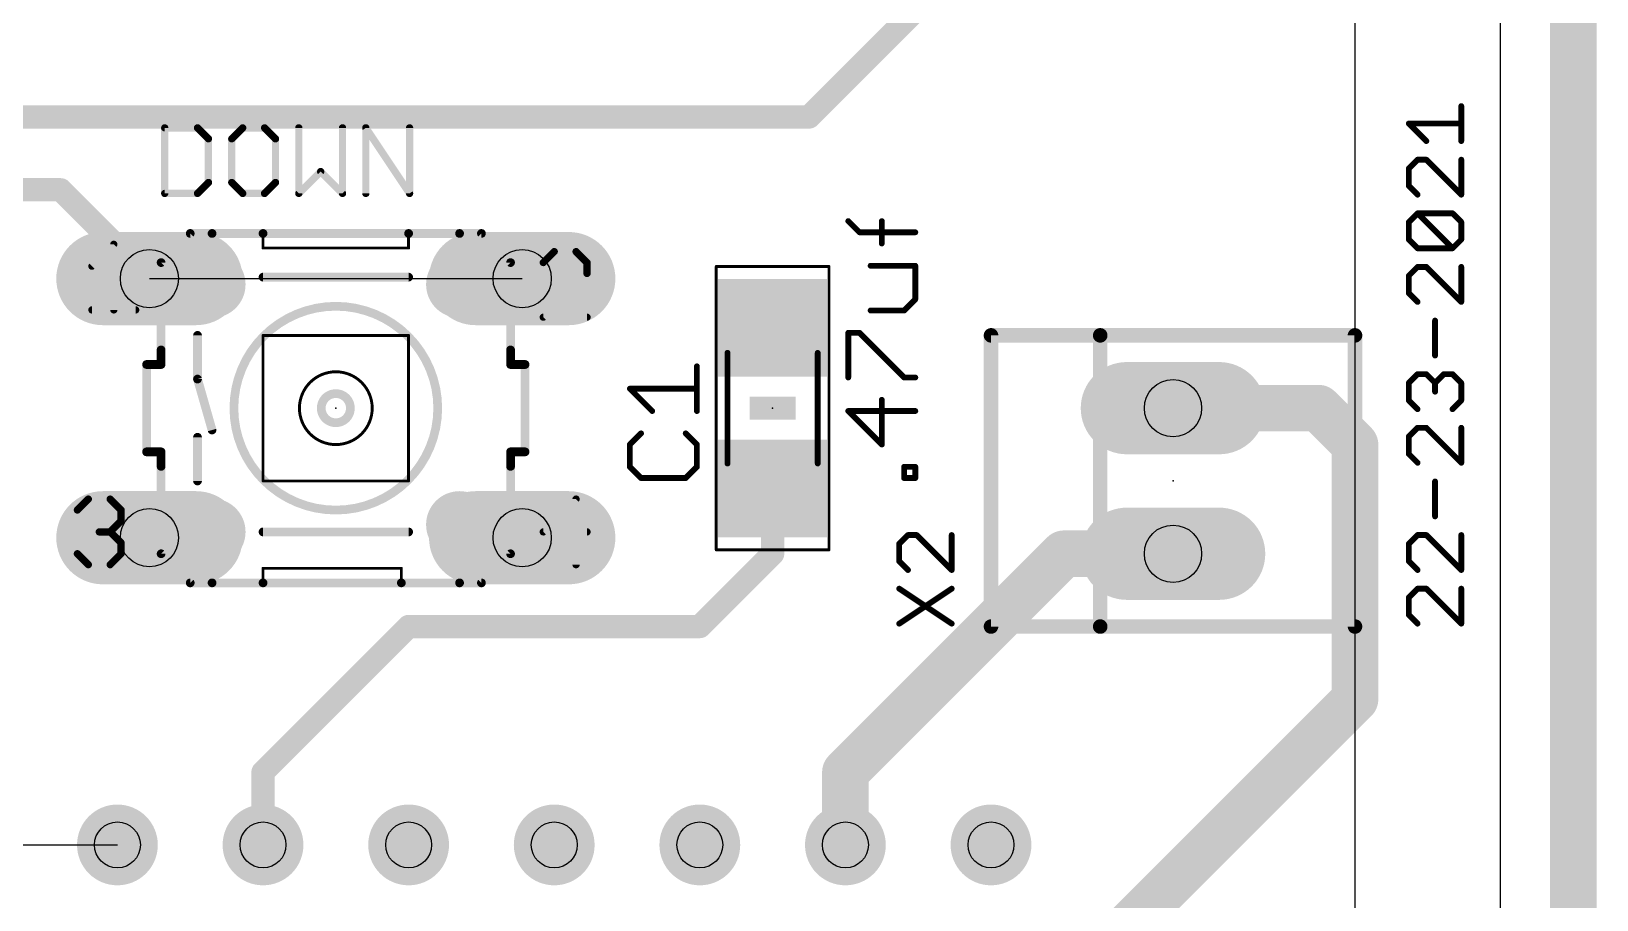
# Model space of a CAD drawing. Extents: x -0.07 to 1.67, y -0.07 to 2.57.
# Drawn here: x 0.591 to 1.666, y 0.712 to 1.309 of the extents above; entities that cross this region are included whole.
import ezdxf

# ---------------------------------------------------------------- set-up
doc = ezdxf.new("R2010")
doc.units = 0
for name, color, linetype in [('1', 22, 'CONTINUOUS'), ('17', 82, 'CONTINUOUS'), ('19', 53, 'CONTINUOUS'), ('20', 7, 'CONTINUOUS'), ('21', 253, 'CONTINUOUS'), ('23', 7, 'CONTINUOUS'), ('25', 253, 'CONTINUOUS'), ('27', 253, 'CONTINUOUS'), ('29', 253, 'CONTINUOUS'), ('30', 253, 'CONTINUOUS'), ('31', 253, 'CONTINUOUS'), ('35', 253, 'CONTINUOUS'), ('39', 22, 'CONTINUOUS'), ('44', 253, 'CONTINUOUS'), ('51', 253, 'CONTINUOUS')]:
    doc.layers.add(name, color=color, linetype=linetype)

# ---------------------------------------------------------------- blocks, each defined once
blk = doc.blocks.new('RECT')
blk.add_solid([(-0.5, -0.5), (0.5, -0.5), (-0.5, 0.5), (0.5, 0.5)])
blk = doc.blocks.new('LONGP100')
at = {"const_width": 1}
blk.add_lwpolyline([(-0.5, 0), (0.5, 0)], dxfattribs=at)
at = {"const_width": 0.5}
for points in [[(-0.5, 0.25, 1), (-0.5, -0.25)], [(0.5, -0.25, 1), (0.5, 0.25)]]:
    blk.add_lwpolyline(points, format="xyb", dxfattribs=at)
blk = doc.blocks.new('ROUNDP')
at = {"const_width": 0.5}
blk.add_lwpolyline([(0, -0.25, 1), (0, 0.25, 1), (0, -0.25)], format="xyb", dxfattribs=at)

msp = doc.modelspace()

# ---------------------------------------------------------------- linework, layer by layer
at = {"layer": '1'}
for points, const_width in [([(1.65, 2.55), (1.65, -0.05)], 0.032), ([(1.35, 1.475), (1.125, 1.25)], 0.016), ([(1.125, 1.25), (0.325, 1.25)], 0.016), ([(0.35, 1.2), (0.611, 1.2)], 0.016), ([(0.611, 1.2), (0.672, 1.139)], 0.016), ([(1.375, 1.05), (1.475, 1.05)], 0.032), ([(1.475, 1.05), (1.5, 1.025)], 0.032), ([(1.5, 1.025), (1.5, 0.85)], 0.032), ([(1.1, 0.994882), (1.1, 0.95)], 0.016), ([(1.1, 0.95), (1.05, 0.9)], 0.016), ([(1.3, 0.95), (1.15, 0.8)], 0.032), ([(1.375, 0.95), (1.3, 0.95)], 0.032), ([(0.85, 0.9), (0.75, 0.8)], 0.016), ([(1.05, 0.9), (0.85, 0.9)], 0.016), ([(1.5, 0.85), (1.25, 0.6)], 0.032), ([(0.75, 0.8), (0.75, 0.75)], 0.016), ([(1.15, 0.8), (1.15, 0.75)], 0.032)]:
    msp.add_lwpolyline(points, dxfattribs=dict(at, const_width=const_width))
for points, const_width in [([(1.125, 1.246, 1), (1.125, 1.254)], 0.008), ([(1.122172, 1.252828, 1), (1.127828, 1.247172)], 0.008), ([(0.613828, 1.202828, 1), (0.608172, 1.197172)], 0.008), ([(0.611, 1.196, 1), (0.611, 1.204)], 0.008), ([(0.669172, 1.136172, 1), (0.674828, 1.141828)], 0.008), ([(1.375, 1.058, 1), (1.375, 1.042)], 0.016), ([(1.480657, 1.055657, 1), (1.469343, 1.044343)], 0.016), ([(1.475, 1.042, 1), (1.475, 1.058)], 0.016), ([(1.508, 1.025, 1), (1.492, 1.025)], 0.016), ([(1.494343, 1.019343, 1), (1.505657, 1.030657)], 0.016), ([(1.104, 0.994882, 1), (1.096, 0.994882)], 0.008), ([(1.102828, 0.947172, 1), (1.097172, 0.952828)], 0.008), ([(1.3, 0.958, 1), (1.3, 0.942)], 0.016), ([(1.305657, 0.944343, 1), (1.294343, 0.955657)], 0.016), ([(1.375, 0.942, 1), (1.375, 0.958)], 0.016), ([(1.096, 0.95, 1), (1.104, 0.95)], 0.008), ([(0.85, 0.904, 1), (0.85, 0.896)], 0.008), ([(0.852828, 0.897172, 1), (0.847172, 0.902828)], 0.008), ([(1.047172, 0.902828, 1), (1.052828, 0.897172)], 0.008), ([(1.05, 0.896, 1), (1.05, 0.904)], 0.008), ([(1.505657, 0.844343, 1), (1.494343, 0.855657)], 0.016), ([(1.492, 0.85, 1), (1.508, 0.85)], 0.016), ([(0.754, 0.8, 1), (0.746, 0.8)], 0.008), ([(0.747172, 0.802828, 1), (0.752828, 0.797172)], 0.008), ([(1.158, 0.8, 1), (1.142, 0.8)], 0.016), ([(1.144343, 0.805657, 1), (1.155657, 0.794343)], 0.016), ([(0.746, 0.75, 1), (0.754, 0.75)], 0.008), ([(1.142, 0.75, 1), (1.158, 0.75)], 0.016)]:
    msp.add_lwpolyline(points, format="xyb", dxfattribs=dict(at, const_width=const_width))
at = {"layer": '19'}
for p, q in [((1.5, 0.1), (1.5, 2.4)), ((0.672, 1.139), (0.928, 1.139)), ((0.45, 0.75), (0.65, 0.75))]:
    msp.add_line(p, q, dxfattribs=at)
at = {"layer": '20'}
msp.add_line((1.6, 0), (1.6, 2.5), dxfattribs=at)
at = {"layer": '21'}
for points, const_width in [([(0.75, 1.17), (0.715, 1.17)], 0.006), ([(0.85, 1.17), (0.75, 1.17)], 0.006), ([(0.885, 1.17), (0.85, 1.17)], 0.006), ([(0.75, 1.17), (0.75, 1.16)], 0.002), ([(0.85, 1.16), (0.85, 1.17)], 0.002), ([(0.85, 1.16), (0.75, 1.16)], 0.002), ([(1.25, 0.9), (1.25, 1.1)], 0.01), ([(1.25, 1.1), (1.325, 1.1)], 0.01), ([(1.325, 1.1), (1.5, 1.1)], 0.01), ([(1.325, 0.9), (1.325, 1.1)], 0.01), ([(1.5, 1.1), (1.5, 0.9)], 0.01), ([(0.68, 1.08), (0.68, 1.09)], 0.006), ([(0.92, 1.08), (0.92, 1.09)], 0.006), ([(0.67, 1.08), (0.68, 1.08)], 0.006), ([(0.67, 1.08), (0.67, 1.02)], 0.006), ([(0.92, 1.08), (0.93, 1.08)], 0.006), ([(0.93, 1.02), (0.93, 1.08)], 0.006), ([(0.68, 1.02), (0.67, 1.02)], 0.006), ([(0.68, 1.02), (0.68, 1.01)], 0.006), ([(0.93, 1.02), (0.92, 1.02)], 0.006), ([(0.92, 1.02), (0.92, 1.01)], 0.006), ([(0.845, 0.94), (0.75, 0.94)], 0.002), ([(0.75, 0.94), (0.75, 0.93)], 0.002), ([(0.845, 0.94), (0.845, 0.93)], 0.002), ([(0.715, 0.93), (0.75, 0.93)], 0.006), ([(0.75, 0.93), (0.845, 0.93)], 0.006), ([(0.845, 0.93), (0.885, 0.93)], 0.006), ([(1.325, 0.9), (1.25, 0.9)], 0.01), ([(1.5, 0.9), (1.325, 0.9)], 0.01)]:
    msp.add_lwpolyline(points, dxfattribs=dict(at, const_width=const_width))
for points, const_width in [([(0.715, 1.1715, 1), (0.715, 1.1685)], 0.003), ([(0.75, 1.1715, 1), (0.75, 1.1685)], 0.003), ([(0.75, 1.1685, 1), (0.75, 1.1715)], 0.003), ([(0.85, 1.1715, 1), (0.85, 1.1685)], 0.003), ([(0.85, 1.1685, 1), (0.85, 1.1715)], 0.003), ([(0.885, 1.1685, 1), (0.885, 1.1715)], 0.003), ([(0.7505, 1.17, 1), (0.7495, 1.17)], 0.001), ([(0.8505, 1.17, 1), (0.8495, 1.17)], 0.001), ([(0.75, 1.1605, 1), (0.75, 1.1595)], 0.001), ([(0.7495, 1.16, 1), (0.7505, 1.16)], 0.001), ([(0.8495, 1.16, 1), (0.8505, 1.16)], 0.001), ([(0.85, 1.1595, 1), (0.85, 1.1605)], 0.001), ([(0.8, 0.98, 1), (0.8, 1.12, 1), (0.8, 0.98)], 0.006), ([(1.2525, 1.1, 1), (1.2475, 1.1)], 0.005), ([(1.25, 1.1025, 1), (1.25, 1.0975)], 0.005), ([(1.325, 1.1025, 1), (1.325, 1.0975)], 0.005), ([(1.3275, 1.1, 1), (1.3225, 1.1)], 0.005), ([(1.325, 1.0975, 1), (1.325, 1.1025)], 0.005), ([(1.5025, 1.1, 1), (1.4975, 1.1)], 0.005), ([(1.5, 1.0975, 1), (1.5, 1.1025)], 0.005), ([(0.6815, 1.09, 1), (0.6785, 1.09)], 0.003), ([(0.9215, 1.09, 1), (0.9185, 1.09)], 0.003), ([(0.67, 1.0815, 1), (0.67, 1.0785)], 0.003), ([(0.6715, 1.08, 1), (0.6685, 1.08)], 0.003), ([(0.6785, 1.08, 1), (0.6815, 1.08)], 0.003), ([(0.68, 1.0785, 1), (0.68, 1.0815)], 0.003), ([(0.92, 1.0815, 1), (0.92, 1.0785)], 0.003), ([(0.9185, 1.08, 1), (0.9215, 1.08)], 0.003), ([(0.9315, 1.08, 1), (0.9285, 1.08)], 0.003), ([(0.93, 1.0785, 1), (0.93, 1.0815)], 0.003), ([(0.8, 1.04, 1), (0.8, 1.06, 1), (0.8, 1.04)], 0.006), ([(0.67, 1.0215, 1), (0.67, 1.0185)], 0.003), ([(0.6685, 1.02, 1), (0.6715, 1.02)], 0.003), ([(0.6815, 1.02, 1), (0.6785, 1.02)], 0.003), ([(0.68, 1.0185, 1), (0.68, 1.0215)], 0.003), ([(0.92, 1.0215, 1), (0.92, 1.0185)], 0.003), ([(0.9215, 1.02, 1), (0.9185, 1.02)], 0.003), ([(0.9285, 1.02, 1), (0.9315, 1.02)], 0.003), ([(0.93, 1.0185, 1), (0.93, 1.0215)], 0.003), ([(0.6785, 1.01, 1), (0.6815, 1.01)], 0.003), ([(0.9185, 1.01, 1), (0.9215, 1.01)], 0.003), ([(0.75, 0.9405, 1), (0.75, 0.9395)], 0.001), ([(0.7505, 0.94, 1), (0.7495, 0.94)], 0.001), ([(0.8455, 0.94, 1), (0.8445, 0.94)], 0.001), ([(0.845, 0.9395, 1), (0.845, 0.9405)], 0.001), ([(0.715, 0.9315, 1), (0.715, 0.9285)], 0.003), ([(0.75, 0.9315, 1), (0.75, 0.9285)], 0.003), ([(0.75, 0.9285, 1), (0.75, 0.9315)], 0.003), ([(0.7495, 0.93, 1), (0.7505, 0.93)], 0.001), ([(0.845, 0.9315, 1), (0.845, 0.9285)], 0.003), ([(0.845, 0.9285, 1), (0.845, 0.9315)], 0.003), ([(0.8445, 0.93, 1), (0.8455, 0.93)], 0.001), ([(0.885, 0.9285, 1), (0.885, 0.9315)], 0.003), ([(1.25, 0.9025, 1), (1.25, 0.8975)], 0.005), ([(1.325, 0.9025, 1), (1.325, 0.8975)], 0.005), ([(1.325, 0.8975, 1), (1.325, 0.9025)], 0.005), ([(1.5, 0.8975, 1), (1.5, 0.9025)], 0.005), ([(1.2475, 0.9, 1), (1.2525, 0.9)], 0.005), ([(1.3225, 0.9, 1), (1.3275, 0.9)], 0.005), ([(1.4975, 0.9, 1), (1.5025, 0.9)], 0.005)]:
    msp.add_lwpolyline(points, format="xyb", dxfattribs=dict(at, const_width=const_width))
at = {"layer": '23'}
for p in [(0.8, 1.05), (1.1, 1.05), (1.375, 1)]:
    msp.add_point(p, dxfattribs=at)
at = {"layer": '25'}
for points, const_width in [([(0.6825, 1.242538), (0.6825, 1.1975)], 0.005), ([(0.705019, 1.242538), (0.6825, 1.242538)], 0.005), ([(0.712526, 1.235032), (0.705019, 1.242538)], 0.005), ([(0.712526, 1.205006), (0.712526, 1.235032)], 0.005), ([(0.736046, 1.242538), (0.728539, 1.235032)], 0.005), ([(0.728539, 1.235032), (0.728539, 1.205006)], 0.005), ([(0.751058, 1.242538), (0.736046, 1.242538)], 0.005), ([(0.758565, 1.235032), (0.751058, 1.242538)], 0.005), ([(0.758565, 1.205006), (0.758565, 1.235032)], 0.005), ([(0.774578, 1.242538), (0.774578, 1.1975)], 0.005), ([(0.804604, 1.1975), (0.804604, 1.242538)], 0.005), ([(0.820618, 1.1975), (0.820618, 1.242538)], 0.005), ([(0.820618, 1.242538), (0.850643, 1.1975)], 0.005), ([(0.850643, 1.1975), (0.850643, 1.242538)], 0.005), ([(0.774578, 1.1975), (0.789591, 1.212513)], 0.005), ([(0.789591, 1.212513), (0.804604, 1.1975)], 0.005), ([(0.705019, 1.1975), (0.712526, 1.205006)], 0.005), ([(0.728539, 1.205006), (0.736046, 1.1975)], 0.005), ([(0.751058, 1.1975), (0.758565, 1.205006)], 0.005), ([(0.6825, 1.1975), (0.705019, 1.1975)], 0.005), ([(0.736046, 1.1975), (0.751058, 1.1975)], 0.005), ([(1.048, 1.048039), (1.048, 1.078732)], 0.004), ([(1.017307, 1.048039), (1.001961, 1.063386)], 0.004), ([(1.001961, 1.063386), (1.048, 1.063386)], 0.004), ([(1.009634, 1.032693), (1.001961, 1.02502)], 0.004), ([(1.048, 1.02502), (1.040327, 1.032693)], 0.004), ([(1.001961, 1.02502), (1.001961, 1.009673)], 0.004), ([(1.048, 1.009673), (1.048, 1.02502)], 0.004), ([(1.001961, 1.009673), (1.009634, 1.002)], 0.004), ([(1.040327, 1.002), (1.048, 1.009673)], 0.004), ([(1.009634, 1.002), (1.040327, 1.002)], 0.004), ([(1.192974, 0.962852), (1.186969, 0.956847)], 0.004), ([(1.186969, 0.956847), (1.186969, 0.944836)], 0.004), ([(1.19898, 0.962852), (1.192974, 0.962852)], 0.004), ([(1.223, 0.938831), (1.19898, 0.962852)], 0.004), ([(1.223, 0.962852), (1.223, 0.938831)], 0.004), ([(1.186969, 0.944836), (1.192974, 0.938831)], 0.004), ([(1.186969, 0.902), (1.223, 0.92602)], 0.004), ([(1.186969, 0.92602), (1.223, 0.902)], 0.004)]:
    msp.add_lwpolyline(points, dxfattribs=dict(at, const_width=const_width))
for points, const_width in [([(0.68375, 1.242538, 1), (0.68125, 1.242538)], 0.0025), ([(0.6825, 1.243788, 1), (0.6825, 1.241288)], 0.0025), ([(0.705903, 1.243422, 1), (0.704135, 1.241655)], 0.0025), ([(0.705019, 1.241288, 1), (0.705019, 1.243788)], 0.0025), ([(0.713776, 1.235032, 1), (0.711276, 1.235032)], 0.0025), ([(0.711642, 1.234148, 1), (0.713409, 1.235916)], 0.0025), ([(0.729789, 1.235032, 1), (0.727289, 1.235032)], 0.0025), ([(0.727655, 1.235916, 1), (0.729423, 1.234148)], 0.0025), ([(0.736046, 1.243788, 1), (0.736046, 1.241288)], 0.0025), ([(0.73693, 1.241655, 1), (0.735162, 1.243422)], 0.0025), ([(0.751942, 1.243422, 1), (0.750175, 1.241655)], 0.0025), ([(0.751058, 1.241288, 1), (0.751058, 1.243788)], 0.0025), ([(0.759815, 1.235032, 1), (0.757315, 1.235032)], 0.0025), ([(0.757681, 1.234148, 1), (0.759449, 1.235916)], 0.0025), ([(0.775828, 1.242538, 1), (0.773328, 1.242538)], 0.0025), ([(0.805854, 1.242538, 1), (0.803354, 1.242538)], 0.0025), ([(0.821658, 1.243232, 1), (0.819578, 1.241845)], 0.0025), ([(0.821868, 1.242538, 1), (0.819368, 1.242538)], 0.0025), ([(0.851893, 1.242538, 1), (0.849393, 1.242538)], 0.0025), ([(0.790475, 1.213397, 1), (0.788707, 1.211629)], 0.0025), ([(0.790475, 1.211629, 1), (0.788707, 1.213397)], 0.0025), ([(0.711276, 1.205006, 1), (0.713776, 1.205006)], 0.0025), ([(0.713409, 1.204123, 1), (0.711642, 1.20589)], 0.0025), ([(0.729423, 1.20589, 1), (0.727655, 1.204123)], 0.0025), ([(0.727289, 1.205006, 1), (0.729789, 1.205006)], 0.0025), ([(0.757315, 1.205006, 1), (0.759815, 1.205006)], 0.0025), ([(0.759449, 1.204123, 1), (0.757681, 1.20589)], 0.0025), ([(0.6825, 1.19875, 1), (0.6825, 1.19625)], 0.0025), ([(0.68125, 1.1975, 1), (0.68375, 1.1975)], 0.0025), ([(0.704135, 1.198384, 1), (0.705903, 1.196616)], 0.0025), ([(0.705019, 1.19625, 1), (0.705019, 1.19875)], 0.0025), ([(0.736046, 1.19875, 1), (0.736046, 1.19625)], 0.0025), ([(0.735162, 1.196616, 1), (0.73693, 1.198384)], 0.0025), ([(0.750175, 1.198384, 1), (0.751942, 1.196616)], 0.0025), ([(0.751058, 1.19625, 1), (0.751058, 1.19875)], 0.0025), ([(0.773328, 1.1975, 1), (0.775828, 1.1975)], 0.0025), ([(0.773695, 1.198384, 1), (0.775462, 1.196616)], 0.0025), ([(0.803354, 1.1975, 1), (0.805854, 1.1975)], 0.0025), ([(0.80372, 1.196616, 1), (0.805488, 1.198384)], 0.0025), ([(0.819368, 1.1975, 1), (0.821868, 1.1975)], 0.0025), ([(0.849393, 1.1975, 1), (0.851893, 1.1975)], 0.0025), ([(0.849603, 1.196807, 1), (0.851683, 1.198193)], 0.0025), ([(1.049, 1.078732, 1), (1.047, 1.078732)], 0.002), ([(1.002668, 1.064093, 1), (1.001254, 1.062678)], 0.002), ([(1.001961, 1.064386, 1), (1.001961, 1.062386)], 0.002), ([(1.048, 1.062386, 1), (1.048, 1.064386)], 0.002), ([(1.0166, 1.047332, 1), (1.018014, 1.048746)], 0.002), ([(1.047, 1.048039, 1), (1.049, 1.048039)], 0.002), ([(1.010341, 1.031986, 1), (1.008927, 1.0334)], 0.002), ([(1.041034, 1.0334, 1), (1.03962, 1.031986)], 0.002), ([(1.002961, 1.02502, 1), (1.000961, 1.02502)], 0.002), ([(1.001254, 1.025727, 1), (1.002668, 1.024312)], 0.002), ([(1.049, 1.02502, 1), (1.047, 1.02502)], 0.002), ([(1.047293, 1.024312, 1), (1.048707, 1.025727)], 0.002), ([(1.002668, 1.01038, 1), (1.001254, 1.008966)], 0.002), ([(1.000961, 1.009673, 1), (1.002961, 1.009673)], 0.002), ([(1.047, 1.009673, 1), (1.049, 1.009673)], 0.002), ([(1.048707, 1.008966, 1), (1.047293, 1.01038)], 0.002), ([(1.009634, 1.003, 1), (1.009634, 1.001)], 0.002), ([(1.008927, 1.001293, 1), (1.010341, 1.002707)], 0.002), ([(1.03962, 1.002707, 1), (1.041034, 1.001293)], 0.002), ([(1.040327, 1.001, 1), (1.040327, 1.003)], 0.002), ([(1.187969, 0.956847, 1), (1.185969, 0.956847)], 0.002), ([(1.186262, 0.957554, 1), (1.187676, 0.95614)], 0.002), ([(1.192974, 0.963852, 1), (1.192974, 0.961852)], 0.002), ([(1.193682, 0.962145, 1), (1.192267, 0.963559)], 0.002), ([(1.199687, 0.963559, 1), (1.198272, 0.962145)], 0.002), ([(1.19898, 0.961852, 1), (1.19898, 0.963852)], 0.002), ([(1.224, 0.962852, 1), (1.222, 0.962852)], 0.002), ([(1.187676, 0.945544, 1), (1.186262, 0.944129)], 0.002), ([(1.185969, 0.944836, 1), (1.187969, 0.944836)], 0.002), ([(1.192267, 0.938124, 1), (1.193682, 0.939539)], 0.002), ([(1.222, 0.938831, 1), (1.224, 0.938831)], 0.002), ([(1.222293, 0.938124, 1), (1.223707, 0.939539)], 0.002), ([(1.187524, 0.926852, 1), (1.186415, 0.925188)], 0.002), ([(1.223555, 0.925188, 1), (1.222445, 0.926852)], 0.002), ([(1.186415, 0.902832, 1), (1.187524, 0.901168)], 0.002), ([(1.222445, 0.901168, 1), (1.223555, 0.902832)], 0.002)]:
    msp.add_lwpolyline(points, format="xyb", dxfattribs=dict(at, const_width=const_width))
at = {"layer": '27', "const_width": 0.004}
for points in [[(1.573, 1.233483), (1.573, 1.257503)], [(1.54898, 1.233483), (1.536969, 1.245493)], [(1.536969, 1.245493), (1.573, 1.245493)], [(1.542974, 1.220672), (1.536969, 1.214667)], [(1.536969, 1.214667), (1.536969, 1.202657)], [(1.54898, 1.220672), (1.542974, 1.220672)], [(1.573, 1.196652), (1.54898, 1.220672)], [(1.573, 1.220672), (1.573, 1.196652)], [(1.536969, 1.202657), (1.542974, 1.196652)], [(1.536969, 1.177836), (1.542974, 1.183841)], [(1.542974, 1.183841), (1.566995, 1.183841)], [(1.566995, 1.15982), (1.542974, 1.183841)], [(1.566995, 1.183841), (1.573, 1.177836)], [(1.159634, 1.17081), (1.151961, 1.178484)], [(1.198, 1.17081), (1.159634, 1.17081)], [(1.17498, 1.163137), (1.17498, 1.178484)], [(1.536969, 1.165825), (1.536969, 1.177836)], [(1.573, 1.177836), (1.573, 1.165825)], [(1.542974, 1.15982), (1.536969, 1.165825)], [(1.566995, 1.15982), (1.542974, 1.15982)], [(1.573, 1.165825), (1.566995, 1.15982)], [(1.198, 1.147791), (1.167307, 1.147791)], [(1.198, 1.124771), (1.198, 1.147791)], [(1.542974, 1.147009), (1.536969, 1.141004)], [(1.536969, 1.141004), (1.536969, 1.128994)], [(1.54898, 1.147009), (1.542974, 1.147009)], [(1.573, 1.122989), (1.54898, 1.147009)], [(1.573, 1.147009), (1.573, 1.122989)], [(1.536969, 1.128994), (1.542974, 1.122989)], [(1.167307, 1.117098), (1.190327, 1.117098)], [(1.190327, 1.117098), (1.198, 1.124771)], [(1.554985, 1.086157), (1.554985, 1.110178)], [(1.151961, 1.071059), (1.151961, 1.101752)], [(1.151961, 1.101752), (1.159634, 1.101752)], [(1.159634, 1.101752), (1.190327, 1.071059)], [(1.536969, 1.067341), (1.542974, 1.073346)], [(1.542974, 1.073346), (1.54898, 1.073346)], [(1.54898, 1.073346), (1.554985, 1.067341)], [(1.554985, 1.067341), (1.56099, 1.073346)], [(1.56099, 1.073346), (1.566995, 1.073346)], [(1.566995, 1.073346), (1.573, 1.067341)], [(1.190327, 1.071059), (1.198, 1.071059)], [(1.536969, 1.055331), (1.536969, 1.067341)], [(1.554985, 1.067341), (1.554985, 1.061336)], [(1.573, 1.067341), (1.573, 1.055331)], [(1.17498, 1.02502), (1.17498, 1.055712)], [(1.542974, 1.049326), (1.536969, 1.055331)], [(1.573, 1.055331), (1.566995, 1.049326)], [(1.198, 1.048039), (1.151961, 1.048039)], [(1.151961, 1.048039), (1.17498, 1.02502)], [(1.542974, 1.036515), (1.536969, 1.03051)], [(1.536969, 1.03051), (1.536969, 1.018499)], [(1.54898, 1.036515), (1.542974, 1.036515)], [(1.573, 1.012494), (1.54898, 1.036515)], [(1.573, 1.036515), (1.573, 1.012494)], [(1.190327, 1.002), (1.190327, 1.009673)], [(1.190327, 1.009673), (1.198, 1.009673)], [(1.198, 1.009673), (1.198, 1.002)], [(1.536969, 1.018499), (1.542974, 1.012494)], [(1.198, 1.002), (1.190327, 1.002)], [(1.554985, 0.975663), (1.554985, 0.999683)], [(1.542974, 0.962852), (1.536969, 0.956847)], [(1.536969, 0.956847), (1.536969, 0.944836)], [(1.54898, 0.962852), (1.542974, 0.962852)], [(1.573, 0.938831), (1.54898, 0.962852)], [(1.573, 0.962852), (1.573, 0.938831)], [(1.536969, 0.944836), (1.542974, 0.938831)], [(1.542974, 0.92602), (1.536969, 0.920015)], [(1.54898, 0.92602), (1.542974, 0.92602)], [(1.573, 0.902), (1.54898, 0.92602)], [(1.573, 0.92602), (1.573, 0.902)], [(1.536969, 0.920015), (1.536969, 0.908005)], [(1.536969, 0.908005), (1.542974, 0.902)]]:
    msp.add_lwpolyline(points, dxfattribs=at)
at = {"layer": '27', "const_width": 0.002}
for points in [[(1.574, 1.257503, 1), (1.572, 1.257503)], [(1.537676, 1.2462, 1), (1.536262, 1.244786)], [(1.536969, 1.246493, 1), (1.536969, 1.244493)], [(1.573, 1.244493, 1), (1.573, 1.246493)], [(1.548272, 1.232776, 1), (1.549687, 1.23419)], [(1.572, 1.233483, 1), (1.574, 1.233483)], [(1.537969, 1.214667, 1), (1.535969, 1.214667)], [(1.536262, 1.215374, 1), (1.537676, 1.21396)], [(1.542974, 1.221672, 1), (1.542974, 1.219672)], [(1.543682, 1.219965, 1), (1.542267, 1.221379)], [(1.549687, 1.221379, 1), (1.548272, 1.219965)], [(1.54898, 1.219672, 1), (1.54898, 1.221672)], [(1.574, 1.220672, 1), (1.572, 1.220672)], [(1.537676, 1.203364, 1), (1.536262, 1.20195)], [(1.535969, 1.202657, 1), (1.537969, 1.202657)], [(1.542267, 1.195944, 1), (1.543682, 1.197359)], [(1.572, 1.196652, 1), (1.574, 1.196652)], [(1.572293, 1.195944, 1), (1.573707, 1.197359)], [(1.542974, 1.184841, 1), (1.542974, 1.182841)], [(1.543682, 1.184548, 1), (1.542267, 1.183133)], [(1.543682, 1.183133, 1), (1.542267, 1.184548)], [(1.567702, 1.184548, 1), (1.566288, 1.183133)], [(1.566995, 1.182841, 1), (1.566995, 1.184841)], [(1.152668, 1.179191, 1), (1.151254, 1.177777)], [(1.159634, 1.17181, 1), (1.159634, 1.16981)], [(1.158927, 1.170103, 1), (1.160341, 1.171518)], [(1.17598, 1.178484, 1), (1.17398, 1.178484)], [(1.198, 1.16981, 1), (1.198, 1.17181)], [(1.537969, 1.177836, 1), (1.535969, 1.177836)], [(1.536262, 1.178543, 1), (1.537676, 1.177128)], [(1.574, 1.177836, 1), (1.572, 1.177836)], [(1.572293, 1.177128, 1), (1.573707, 1.178543)], [(1.17398, 1.163137, 1), (1.17598, 1.163137)], [(1.537676, 1.166532, 1), (1.536262, 1.165118)], [(1.535969, 1.165825, 1), (1.537969, 1.165825)], [(1.542974, 1.16082, 1), (1.542974, 1.15882)], [(1.542267, 1.159113, 1), (1.543682, 1.160527)], [(1.566288, 1.160527, 1), (1.567702, 1.159113)], [(1.566288, 1.159113, 1), (1.567702, 1.160527)], [(1.566995, 1.15882, 1), (1.566995, 1.16082)], [(1.572, 1.165825, 1), (1.574, 1.165825)], [(1.573707, 1.165118, 1), (1.572293, 1.166532)], [(1.167307, 1.148791, 1), (1.167307, 1.146791)], [(1.199, 1.147791, 1), (1.197, 1.147791)], [(1.198, 1.146791, 1), (1.198, 1.148791)], [(1.537969, 1.141004, 1), (1.535969, 1.141004)], [(1.536262, 1.141711, 1), (1.537676, 1.140297)], [(1.542974, 1.148009, 1), (1.542974, 1.146009)], [(1.543682, 1.146302, 1), (1.542267, 1.147716)], [(1.549687, 1.147716, 1), (1.548272, 1.146302)], [(1.54898, 1.146009, 1), (1.54898, 1.148009)], [(1.574, 1.147009, 1), (1.572, 1.147009)], [(1.537676, 1.129701, 1), (1.536262, 1.128287)], [(1.535969, 1.128994, 1), (1.537969, 1.128994)], [(1.167307, 1.118098, 1), (1.167307, 1.116098)], [(1.18962, 1.117805, 1), (1.191034, 1.116391)], [(1.190327, 1.116098, 1), (1.190327, 1.118098)], [(1.197, 1.124771, 1), (1.199, 1.124771)], [(1.198707, 1.124064, 1), (1.197293, 1.125478)], [(1.542267, 1.122282, 1), (1.543682, 1.123696)], [(1.572, 1.122989, 1), (1.574, 1.122989)], [(1.572293, 1.122282, 1), (1.573707, 1.123696)], [(1.555985, 1.110178, 1), (1.553985, 1.110178)], [(1.152961, 1.101752, 1), (1.150961, 1.101752)], [(1.151961, 1.102752, 1), (1.151961, 1.100752)], [(1.160341, 1.102459, 1), (1.158927, 1.101044)], [(1.159634, 1.100752, 1), (1.159634, 1.102752)], [(1.553985, 1.086157, 1), (1.555985, 1.086157)], [(1.542974, 1.074346, 1), (1.542974, 1.072346)], [(1.543682, 1.072639, 1), (1.542267, 1.074053)], [(1.549687, 1.074053, 1), (1.548272, 1.072639)], [(1.54898, 1.072346, 1), (1.54898, 1.074346)], [(1.56099, 1.074346, 1), (1.56099, 1.072346)], [(1.561697, 1.072639, 1), (1.560283, 1.074053)], [(1.567702, 1.074053, 1), (1.566288, 1.072639)], [(1.566995, 1.072346, 1), (1.566995, 1.074346)], [(1.150961, 1.071059, 1), (1.152961, 1.071059)], [(1.190327, 1.072059, 1), (1.190327, 1.070059)], [(1.18962, 1.070352, 1), (1.191034, 1.071766)], [(1.198, 1.070059, 1), (1.198, 1.072059)], [(1.537969, 1.067341, 1), (1.535969, 1.067341)], [(1.536262, 1.068048, 1), (1.537676, 1.066634)], [(1.555985, 1.067341, 1), (1.553985, 1.067341)], [(1.554278, 1.068048, 1), (1.555692, 1.066634)], [(1.554278, 1.066634, 1), (1.555692, 1.068048)], [(1.574, 1.067341, 1), (1.572, 1.067341)], [(1.572293, 1.066634, 1), (1.573707, 1.068048)], [(1.17598, 1.055712, 1), (1.17398, 1.055712)], [(1.537676, 1.056038, 1), (1.536262, 1.054624)], [(1.535969, 1.055331, 1), (1.537969, 1.055331)], [(1.553985, 1.061336, 1), (1.555985, 1.061336)], [(1.572, 1.055331, 1), (1.574, 1.055331)], [(1.573707, 1.054624, 1), (1.572293, 1.056038)], [(1.151961, 1.049039, 1), (1.151961, 1.047039)], [(1.152668, 1.048746, 1), (1.151254, 1.047332)], [(1.198, 1.047039, 1), (1.198, 1.049039)], [(1.542267, 1.048619, 1), (1.543682, 1.050033)], [(1.566288, 1.050033, 1), (1.567702, 1.048619)], [(1.537969, 1.03051, 1), (1.535969, 1.03051)], [(1.536262, 1.031217, 1), (1.537676, 1.029803)], [(1.542974, 1.037515, 1), (1.542974, 1.035515)], [(1.543682, 1.035808, 1), (1.542267, 1.037222)], [(1.549687, 1.037222, 1), (1.548272, 1.035808)], [(1.54898, 1.035515, 1), (1.54898, 1.037515)], [(1.574, 1.036515, 1), (1.572, 1.036515)], [(1.17398, 1.02502, 1), (1.17598, 1.02502)], [(1.174273, 1.024312, 1), (1.175688, 1.025727)], [(1.191327, 1.009673, 1), (1.189327, 1.009673)], [(1.190327, 1.010673, 1), (1.190327, 1.008673)], [(1.199, 1.009673, 1), (1.197, 1.009673)], [(1.198, 1.008673, 1), (1.198, 1.010673)], [(1.537676, 1.019206, 1), (1.536262, 1.017792)], [(1.535969, 1.018499, 1), (1.537969, 1.018499)], [(1.542267, 1.011787, 1), (1.543682, 1.013201)], [(1.572, 1.012494, 1), (1.574, 1.012494)], [(1.572293, 1.011787, 1), (1.573707, 1.013201)], [(1.190327, 1.003, 1), (1.190327, 1.001)], [(1.189327, 1.002, 1), (1.191327, 1.002)], [(1.197, 1.002, 1), (1.199, 1.002)], [(1.198, 1.001, 1), (1.198, 1.003)], [(1.555985, 0.999683, 1), (1.553985, 0.999683)], [(1.553985, 0.975663, 1), (1.555985, 0.975663)], [(1.537969, 0.956847, 1), (1.535969, 0.956847)], [(1.536262, 0.957554, 1), (1.537676, 0.95614)], [(1.542974, 0.963852, 1), (1.542974, 0.961852)], [(1.543682, 0.962145, 1), (1.542267, 0.963559)], [(1.549687, 0.963559, 1), (1.548272, 0.962145)], [(1.54898, 0.961852, 1), (1.54898, 0.963852)], [(1.574, 0.962852, 1), (1.572, 0.962852)], [(1.537676, 0.945544, 1), (1.536262, 0.944129)], [(1.535969, 0.944836, 1), (1.537969, 0.944836)], [(1.542267, 0.938124, 1), (1.543682, 0.939539)], [(1.572, 0.938831, 1), (1.574, 0.938831)], [(1.572293, 0.938124, 1), (1.573707, 0.939539)], [(1.542974, 0.92702, 1), (1.542974, 0.92502)], [(1.543682, 0.925313, 1), (1.542267, 0.926728)], [(1.549687, 0.926728, 1), (1.548272, 0.925313)], [(1.54898, 0.92502, 1), (1.54898, 0.92702)], [(1.574, 0.92602, 1), (1.572, 0.92602)], [(1.537969, 0.920015, 1), (1.535969, 0.920015)], [(1.536262, 0.920722, 1), (1.537676, 0.919308)], [(1.537676, 0.908712, 1), (1.536262, 0.907298)], [(1.535969, 0.908005, 1), (1.537969, 0.908005)], [(1.542267, 0.901293, 1), (1.543682, 0.902707)], [(1.572293, 0.901293, 1), (1.573707, 0.902707)], [(1.572, 0.902, 1), (1.574, 0.902)]]:
    msp.add_lwpolyline(points, format="xyb", dxfattribs=at)
at = {"layer": '39', "const_width": 0.002}
for points in [[(1.061299, 0.952638), (1.061299, 1.147362)], [(1.061299, 1.147362), (1.138701, 1.147362)], [(1.138701, 1.147362), (1.138701, 0.952638)], [(1.138701, 0.952638), (1.061299, 0.952638)]]:
    msp.add_lwpolyline(points, dxfattribs=at)
at = {"layer": '39', "const_width": 0.001}
for points in [[(1.061799, 1.147362, 1), (1.060799, 1.147362)], [(1.061299, 1.147862, 1), (1.061299, 1.146862)], [(1.139201, 1.147362, 1), (1.138201, 1.147362)], [(1.138701, 1.146862, 1), (1.138701, 1.147862)], [(1.061299, 0.953138, 1), (1.061299, 0.952138)], [(1.060799, 0.952638, 1), (1.061799, 0.952638)], [(1.138201, 0.952638, 1), (1.139201, 0.952638)], [(1.138701, 0.952138, 1), (1.138701, 0.953138)]]:
    msp.add_lwpolyline(points, format="xyb", dxfattribs=at)
at = {"layer": '44'}
for centre, radius in [((0.672, 1.139), 0.02), ((0.928, 1.139), 0.02), ((1.375, 1.05), 0.019685), ((0.672, 0.961), 0.02), ((0.928, 0.961), 0.02), ((1.375, 0.95), 0.019685), ((0.65, 0.75), 0.015748), ((0.75, 0.75), 0.015748), ((0.85, 0.75), 0.015748), ((0.95, 0.75), 0.015748), ((1.05, 0.75), 0.015748), ((1.15, 0.75), 0.015748), ((1.25, 0.75), 0.015748)]:
    msp.add_circle(centre, radius, dxfattribs=at)
at = {"layer": '51'}
for points, const_width in [([(0.7, 1.17), (0.68, 1.15)], 0.006), ([(0.7, 1.17), (0.715, 1.17)], 0.006), ([(0.9, 1.17), (0.885, 1.17)], 0.006), ([(0.92, 1.15), (0.9, 1.17)], 0.006), ([(0.6325, 1.147526), (0.647513, 1.162538)], 0.005), ([(0.647513, 1.162538), (0.647513, 1.1175)], 0.005), ([(0.68, 1.15), (0.68, 1.09)], 0.006), ([(0.92, 1.09), (0.92, 1.15)], 0.006), ([(0.950006, 1.157538), (0.9425, 1.150032)], 0.005), ([(0.965019, 1.157538), (0.950006, 1.157538)], 0.005), ([(0.972526, 1.150032), (0.965019, 1.157538)], 0.005), ([(0.972526, 1.142526), (0.972526, 1.150032)], 0.005), ([(0.85, 1.14), (0.75, 1.14)], 0.006), ([(0.9425, 1.1125), (0.972526, 1.142526)], 0.005), ([(0.6325, 1.1175), (0.662526, 1.1175)], 0.005), ([(0.972526, 1.1125), (0.9425, 1.1125)], 0.005), ([(0.705, 1.1), (0.705, 1.07)], 0.006), ([(0.75, 1.1), (0.75, 1)], 0.002), ([(0.75, 1.1), (0.85, 1.1)], 0.002), ([(0.85, 1), (0.85, 1.1)], 0.002), ([(1.069016, 1.012008), (1.069016, 1.087992)], 0.004), ([(1.130984, 1.012008), (1.130984, 1.087992)], 0.004), ([(0.705, 1.07), (0.715, 1.035)], 0.006), ([(0.705, 1.03), (0.705, 1)], 0.006), ([(0.68, 0.95), (0.68, 1.01)], 0.006), ([(0.92, 0.95), (0.92, 1.01)], 0.006), ([(0.85, 1), (0.75, 1)], 0.002), ([(0.6225, 0.980032), (0.630006, 0.987538)], 0.005), ([(0.630006, 0.987538), (0.645019, 0.987538)], 0.005), ([(0.645019, 0.987538), (0.652526, 0.980032)], 0.005), ([(0.965019, 0.987538), (0.9425, 0.965019)], 0.005), ([(0.965019, 0.9425), (0.965019, 0.987538)], 0.005), ([(0.652526, 0.980032), (0.652526, 0.972526)], 0.005), ([(0.652526, 0.972526), (0.645019, 0.965019)], 0.005), ([(0.75, 0.965), (0.85, 0.965)], 0.006), ([(0.645019, 0.965019), (0.637513, 0.965019)], 0.005), ([(0.645019, 0.965019), (0.652526, 0.957513)], 0.005), ([(0.652526, 0.957513), (0.652526, 0.950006)], 0.005), ([(0.9425, 0.965019), (0.972526, 0.965019)], 0.005), ([(0.630006, 0.9425), (0.6225, 0.950006)], 0.005), ([(0.652526, 0.950006), (0.645019, 0.9425)], 0.005), ([(0.7, 0.93), (0.68, 0.95)], 0.006), ([(0.9, 0.93), (0.92, 0.95)], 0.006), ([(0.645019, 0.9425), (0.630006, 0.9425)], 0.005), ([(0.7, 0.93), (0.715, 0.93)], 0.006), ([(0.9, 0.93), (0.885, 0.93)], 0.006)]:
    msp.add_lwpolyline(points, dxfattribs=dict(at, const_width=const_width))
for points, const_width in [([(0.7, 1.1715, 1), (0.7, 1.1685)], 0.003), ([(0.701061, 1.168939, 1), (0.698939, 1.171061)], 0.003), ([(0.715, 1.1685, 1), (0.715, 1.1715)], 0.003), ([(0.885, 1.1715, 1), (0.885, 1.1685)], 0.003), ([(0.901061, 1.171061, 1), (0.898939, 1.168939)], 0.003), ([(0.9, 1.1685, 1), (0.9, 1.1715)], 0.003), ([(0.648763, 1.162538, 1), (0.646263, 1.162538)], 0.0025), ([(0.648397, 1.161655, 1), (0.646629, 1.163422)], 0.0025), ([(0.6815, 1.15, 1), (0.6785, 1.15)], 0.003), ([(0.678939, 1.151061, 1), (0.681061, 1.148939)], 0.003), ([(0.715, 1.115, 1), (0.715, 1.155, 1), (0.715, 1.115)], 0.006), ([(0.885, 1.115, 1), (0.885, 1.155, 1), (0.885, 1.115)], 0.006), ([(0.9215, 1.15, 1), (0.9185, 1.15)], 0.003), ([(0.918939, 1.148939, 1), (0.921061, 1.151061)], 0.003), ([(0.941616, 1.150916, 1), (0.943384, 1.149148)], 0.0025), ([(0.950006, 1.158788, 1), (0.950006, 1.156288)], 0.0025), ([(0.95089, 1.156655, 1), (0.949123, 1.158422)], 0.0025), ([(0.965903, 1.158422, 1), (0.964135, 1.156655)], 0.0025), ([(0.965019, 1.156288, 1), (0.965019, 1.158788)], 0.0025), ([(0.973776, 1.150032, 1), (0.971276, 1.150032)], 0.0025), ([(0.971642, 1.149148, 1), (0.973409, 1.150916)], 0.0025), ([(0.631616, 1.148409, 1), (0.633384, 1.146642)], 0.0025), ([(0.75, 1.1415, 1), (0.75, 1.1385)], 0.003), ([(0.85, 1.1385, 1), (0.85, 1.1415)], 0.003), ([(0.971276, 1.142526, 1), (0.973776, 1.142526)], 0.0025), ([(0.973409, 1.141642, 1), (0.971642, 1.143409)], 0.0025), ([(0.6325, 1.11875, 1), (0.6325, 1.11625)], 0.0025), ([(0.646263, 1.1175, 1), (0.648763, 1.1175)], 0.0025), ([(0.662526, 1.11625, 1), (0.662526, 1.11875)], 0.0025), ([(0.9425, 1.11375, 1), (0.9425, 1.11125)], 0.0025), ([(0.941616, 1.113384, 1), (0.943384, 1.111616)], 0.0025), ([(0.972526, 1.11125, 1), (0.972526, 1.11375)], 0.0025), ([(0.7065, 1.1, 1), (0.7035, 1.1)], 0.003), ([(0.7505, 1.1, 1), (0.7495, 1.1)], 0.001), ([(0.75, 1.1005, 1), (0.75, 1.0995)], 0.001), ([(0.8505, 1.1, 1), (0.8495, 1.1)], 0.001), ([(0.85, 1.0995, 1), (0.85, 1.1005)], 0.001), ([(0.6785, 1.09, 1), (0.6815, 1.09)], 0.003), ([(0.9185, 1.09, 1), (0.9215, 1.09)], 0.003), ([(1.070016, 1.087992, 1), (1.068016, 1.087992)], 0.002), ([(1.131984, 1.087992, 1), (1.129984, 1.087992)], 0.002), ([(0.8, 1.025, 1), (0.8, 1.075, 1), (0.8, 1.025)], 0.002), ([(0.706442, 1.070412, 1), (0.703558, 1.069588)], 0.003), ([(0.7035, 1.07, 1), (0.7065, 1.07)], 0.003), ([(0.7065, 1.03, 1), (0.7035, 1.03)], 0.003), ([(0.713558, 1.034588, 1), (0.716442, 1.035412)], 0.003), ([(0.6815, 1.01, 1), (0.6785, 1.01)], 0.003), ([(0.9215, 1.01, 1), (0.9185, 1.01)], 0.003), ([(1.068016, 1.012008, 1), (1.070016, 1.012008)], 0.002), ([(1.129984, 1.012008, 1), (1.131984, 1.012008)], 0.002), ([(0.7035, 1, 1), (0.7065, 1)], 0.003), ([(0.75, 1.0005, 1), (0.75, 0.9995)], 0.001), ([(0.7495, 1, 1), (0.7505, 1)], 0.001), ([(0.8495, 1, 1), (0.8505, 1)], 0.001), ([(0.85, 0.9995, 1), (0.85, 1.0005)], 0.001), ([(0.630006, 0.988788, 1), (0.630006, 0.986288)], 0.0025), ([(0.63089, 0.986655, 1), (0.629123, 0.988422)], 0.0025), ([(0.645903, 0.988422, 1), (0.644135, 0.986655)], 0.0025), ([(0.645019, 0.986288, 1), (0.645019, 0.988788)], 0.0025), ([(0.885, 0.95, 1), (0.885, 0.99, 1), (0.885, 0.95)], 0.006), ([(0.966269, 0.987538, 1), (0.963769, 0.987538)], 0.0025), ([(0.965903, 0.986655, 1), (0.964135, 0.988422)], 0.0025), ([(0.621616, 0.980916, 1), (0.623384, 0.979148)], 0.0025), ([(0.653776, 0.980032, 1), (0.651276, 0.980032)], 0.0025), ([(0.651642, 0.979148, 1), (0.653409, 0.980916)], 0.0025), ([(0.715, 0.945, 1), (0.715, 0.985, 1), (0.715, 0.945)], 0.006), ([(0.651276, 0.972526, 1), (0.653776, 0.972526)], 0.0025), ([(0.653409, 0.971642, 1), (0.651642, 0.973409)], 0.0025), ([(0.75, 0.9665, 1), (0.75, 0.9635)], 0.003), ([(0.85, 0.9635, 1), (0.85, 0.9665)], 0.003), ([(0.637513, 0.966269, 1), (0.637513, 0.963769)], 0.0025), ([(0.645903, 0.965903, 1), (0.644135, 0.964135)], 0.0025), ([(0.644135, 0.965903, 1), (0.645903, 0.964135)], 0.0025), ([(0.645019, 0.963769, 1), (0.645019, 0.966269)], 0.0025), ([(0.653776, 0.957513, 1), (0.651276, 0.957513)], 0.0025), ([(0.651642, 0.956629, 1), (0.653409, 0.958397)], 0.0025), ([(0.9425, 0.966269, 1), (0.9425, 0.963769)], 0.0025), ([(0.941616, 0.965903, 1), (0.943384, 0.964135)], 0.0025), ([(0.972526, 0.963769, 1), (0.972526, 0.966269)], 0.0025), ([(0.623384, 0.95089, 1), (0.621616, 0.949123)], 0.0025), ([(0.651276, 0.950006, 1), (0.653776, 0.950006)], 0.0025), ([(0.653409, 0.949123, 1), (0.651642, 0.95089)], 0.0025), ([(0.681061, 0.951061, 1), (0.678939, 0.948939)], 0.003), ([(0.6785, 0.95, 1), (0.6815, 0.95)], 0.003), ([(0.9185, 0.95, 1), (0.9215, 0.95)], 0.003), ([(0.921061, 0.948939, 1), (0.918939, 0.951061)], 0.003), ([(0.630006, 0.94375, 1), (0.630006, 0.94125)], 0.0025), ([(0.629123, 0.941616, 1), (0.63089, 0.943384)], 0.0025), ([(0.644135, 0.943384, 1), (0.645903, 0.941616)], 0.0025), ([(0.645019, 0.94125, 1), (0.645019, 0.94375)], 0.0025), ([(0.963769, 0.9425, 1), (0.966269, 0.9425)], 0.0025), ([(0.7, 0.9315, 1), (0.7, 0.9285)], 0.003), ([(0.698939, 0.928939, 1), (0.701061, 0.931061)], 0.003), ([(0.715, 0.9285, 1), (0.715, 0.9315)], 0.003), ([(0.885, 0.9315, 1), (0.885, 0.9285)], 0.003), ([(0.898939, 0.931061, 1), (0.901061, 0.928939)], 0.003), ([(0.9, 0.9285, 1), (0.9, 0.9315)], 0.003)]:
    msp.add_lwpolyline(points, format="xyb", dxfattribs=dict(at, const_width=const_width))

# ---------------------------------------------------------------- block references
at = {"layer": '1', "xscale": 0.062992, "yscale": 0.070866, "rotation": 90}
for p in [(1.1, 1.105118), (1.1, 0.994882)]:
    msp.add_blockref('RECT', p, dxfattribs=at)
at = {"layer": '17', "xscale": 0.06, "yscale": 0.06}
for p in [(0.672, 1.139), (0.672, 1.139), (0.928, 1.139), (0.928, 1.139), (0.672, 0.961), (0.672, 0.961), (0.928, 0.961), (0.928, 0.961)]:
    msp.add_blockref('LONGP100', p, dxfattribs=at)
at = {"layer": '17'}
for name, p, xscale, yscale, rotation in [('LONGP100', (1.375, 1.05), 0.05937, 0.05937, 180), ('LONGP100', (1.375, 1.05), 0.05937, 0.05937, 180), ('LONGP100', (1.375, 0.95), 0.05937, 0.05937, 180), ('LONGP100', (1.375, 0.95), 0.05937, 0.05937, 180), ('ROUNDP', (0.65, 0.75), 0.051496, 0.051496, 90), ('ROUNDP', (0.65, 0.75), 0.051496, 0.051496, 90), ('ROUNDP', (0.75, 0.75), 0.051496, 0.051496, 90), ('ROUNDP', (0.75, 0.75), 0.051496, 0.051496, 90), ('ROUNDP', (0.85, 0.75), 0.051496, 0.051496, 90), ('ROUNDP', (0.85, 0.75), 0.051496, 0.051496, 90), ('ROUNDP', (0.95, 0.75), 0.051496, 0.051496, 90), ('ROUNDP', (0.95, 0.75), 0.051496, 0.051496, 90), ('ROUNDP', (1.05, 0.75), 0.051496, 0.051496, 90), ('ROUNDP', (1.05, 0.75), 0.051496, 0.051496, 90), ('ROUNDP', (1.15, 0.75), 0.051496, 0.051496, 90), ('ROUNDP', (1.15, 0.75), 0.051496, 0.051496, 90), ('ROUNDP', (1.25, 0.75), 0.051496, 0.051496, 90), ('ROUNDP', (1.25, 0.75), 0.051496, 0.051496, 90)]:
    msp.add_blockref(name, p, dxfattribs=dict(at, xscale=xscale, yscale=yscale, rotation=rotation))
at = {"layer": '29', "xscale": 0.064, "yscale": 0.064}
for p in [(0.672, 1.139), (0.928, 1.139), (0.672, 0.961), (0.928, 0.961)]:
    msp.add_blockref('LONGP100', p, dxfattribs=at)
at = {"layer": '29'}
for name, p, xscale, yscale, rotation in [('RECT', (1.1, 1.105118), 0.066992, 0.074866, 90), ('LONGP100', (1.375, 1.05), 0.06337, 0.06337, 180), ('RECT', (1.1, 0.994882), 0.066992, 0.074866, 90), ('LONGP100', (1.375, 0.95), 0.06337, 0.06337, 180), ('ROUNDP', (0.65, 0.75), 0.055496, 0.055496, 90), ('ROUNDP', (0.75, 0.75), 0.055496, 0.055496, 90), ('ROUNDP', (0.85, 0.75), 0.055496, 0.055496, 90), ('ROUNDP', (0.95, 0.75), 0.055496, 0.055496, 90), ('ROUNDP', (1.05, 0.75), 0.055496, 0.055496, 90), ('ROUNDP', (1.15, 0.75), 0.055496, 0.055496, 90), ('ROUNDP', (1.25, 0.75), 0.055496, 0.055496, 90)]:
    msp.add_blockref(name, p, dxfattribs=dict(at, xscale=xscale, yscale=yscale, rotation=rotation))
at = {"layer": '30', "xscale": 0.064, "yscale": 0.064}
for p in [(0.672, 1.139), (0.928, 1.139), (0.672, 0.961), (0.928, 0.961)]:
    msp.add_blockref('LONGP100', p, dxfattribs=at)
at = {"layer": '30'}
for name, p, xscale, yscale, rotation in [('LONGP100', (1.375, 1.05), 0.06337, 0.06337, 180), ('LONGP100', (1.375, 0.95), 0.06337, 0.06337, 180), ('ROUNDP', (0.65, 0.75), 0.055496, 0.055496, 90), ('ROUNDP', (0.75, 0.75), 0.055496, 0.055496, 90), ('ROUNDP', (0.85, 0.75), 0.055496, 0.055496, 90), ('ROUNDP', (0.95, 0.75), 0.055496, 0.055496, 90), ('ROUNDP', (1.05, 0.75), 0.055496, 0.055496, 90), ('ROUNDP', (1.15, 0.75), 0.055496, 0.055496, 90), ('ROUNDP', (1.25, 0.75), 0.055496, 0.055496, 90)]:
    msp.add_blockref(name, p, dxfattribs=dict(at, xscale=xscale, yscale=yscale, rotation=rotation))
at = {"layer": '31', "xscale": 0.062992, "yscale": 0.070866, "rotation": 90}
for p in [(1.1, 1.105118), (1.1, 0.994882)]:
    msp.add_blockref('RECT', p, dxfattribs=at)
at = {"layer": '35', "xscale": 0.01574, "yscale": 0.031504, "rotation": 90}
msp.add_blockref('RECT', (1.1, 1.05), dxfattribs=at)
at = {"layer": '51', "xscale": 0.029531, "yscale": 0.066929, "rotation": 90}
for p in [(1.099965, 1.102234), (1.100035, 0.997766)]:
    msp.add_blockref('RECT', p, dxfattribs=at)

doc.saveas('drawing.dxf')
